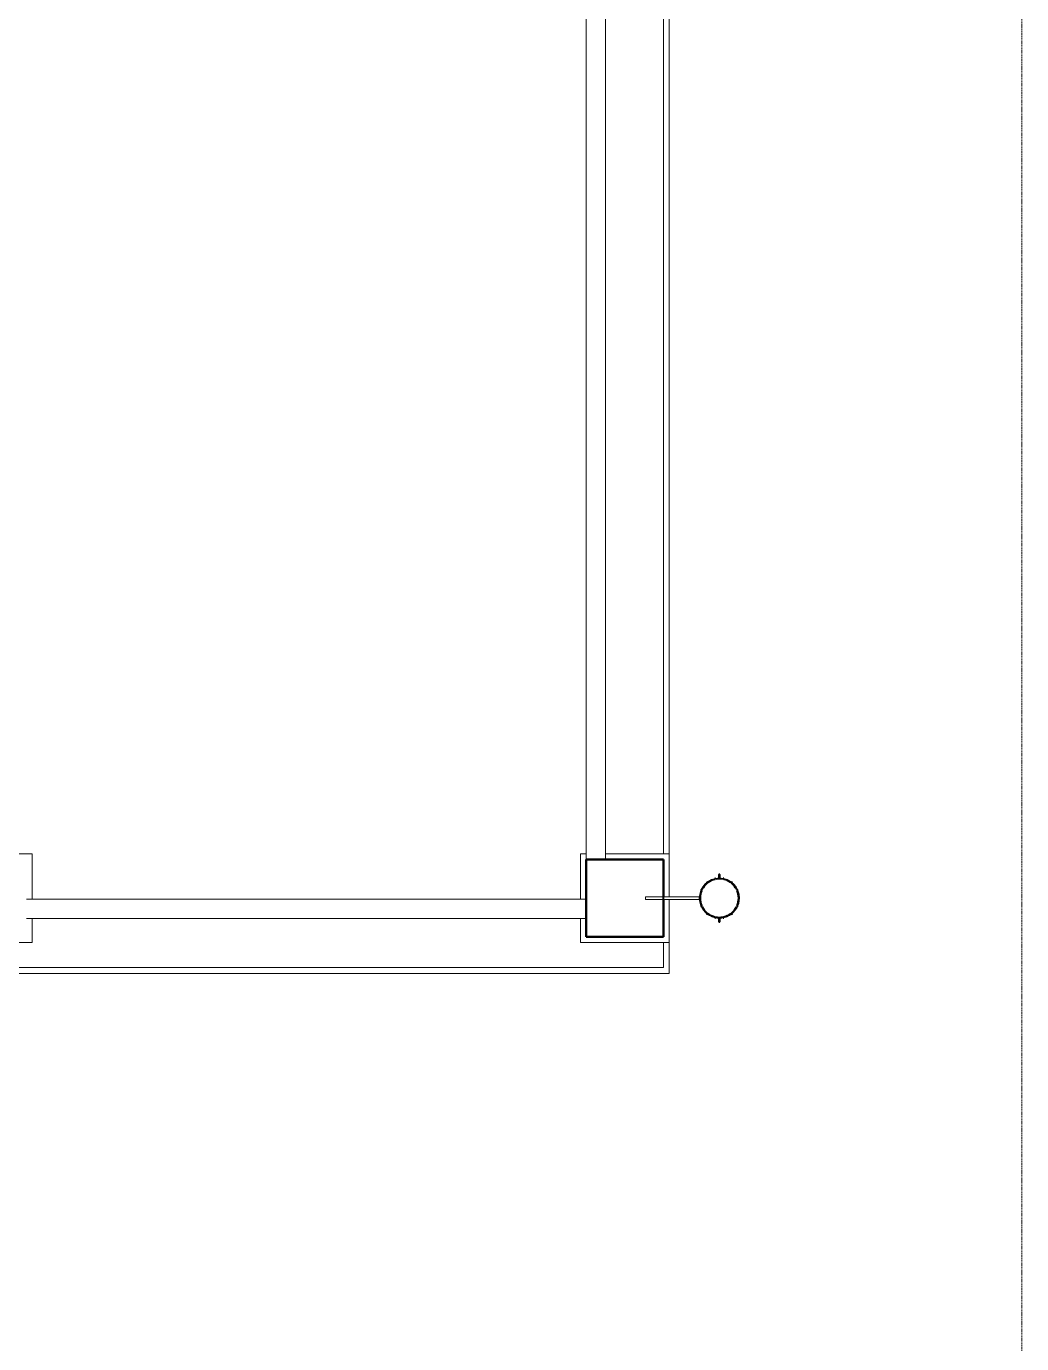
# Model space of a CAD drawing. Header units: millimetres. Extents: x -215207 to 92095, y -30385 to 123050.
# Drawn here: x -17342 to -14762, y 19885 to 23300 of the extents above; entities that cross this region are included whole.
import ezdxf

# ---------------------------------------------------------------- set-up
doc = ezdxf.new("R2010")
doc.units = ezdxf.units.MM
doc.linetypes.add('ADSK_Сверху', pattern=[4.5, 3, -1.5])
for name, color, linetype, lineweight in [('Балясины', 7, 'Continuous', 9), ('Несущие колонны', 7, 'Continuous', 20), ('Обобщенные модели', 7, 'Continuous', 20), ('Перекрытия', 7, 'Continuous', 18), ('Поручни', 7, 'Continuous', 9), ('Сверху', 7, 'ADSK_Сверху', 9), ('Стены', 7, 'Continuous', 18)]:
    doc.layers.add(name, color=color, linetype=linetype, lineweight=lineweight)

# ---------------------------------------------------------------- blocks, each defined once
blk = doc.blocks.new('Ограждение - Ограждение-3882099-План 1 этажа смеж')
at = {"layer": 'Поручни'}
for p, q in [((29466, 17710.3), (29466, 13190.3)), ((29516, 13190.3), (29516, 17710.3)), ((29466, 13087.3), (28014, 13087.3)), ((28014, 13037.3), (29466, 13037.3))]:
    blk.add_line(p, q, dxfattribs=at)
blk = doc.blocks.new('Хомут - Тип-V62-План 1 этажа смеж')
at = {"layer": 'Обобщенные модели'}
for p, q in [((1, 62), (-1, 62)), ((-1, 62), (-1, 61.7)), ((1, 61.7), (1, 62)), ((-1, -61.7), (-1, -62)), ((-1, -62), (1, -62)), ((1, -62), (1, -61.7))]:
    blk.add_line(p, q, dxfattribs=at)
blk = doc.blocks.new('Труба - Тип-6124887-План 1 этажа смеж')
at = {"layer": 'Обобщенные модели', "lineweight": 9}
h = blk.add_hatch(dxfattribs=at)
h.set_pattern_fill('FP_20', color=256, style=0, pattern_type=2)
h.set_pattern_definition([(45, (0, 0), (-106.066, 106.066), [])])
h.paths.add_polyline_path([(29801.5, 13041.5), (29824.5, 13042.6), (29843.3, 13052.5), (29856.5, 13070.6), (29861, 13090.3), (29855.3, 13112.9), (29840.3, 13130.3), (29820.5, 13139), (29798.1, 13138.1), (29778.8, 13128), (29765.5, 13109.9), (29761, 13090.3), (29766.8, 13067.6), (29781.7, 13050.3), (29800.5, 13041.7)])
at = {"layer": 'Обобщенные модели', "lineweight": 40}
for start, end in [(130.583, 152.8285), (103.6312, 126.2008), (78.9964, 101.0036), (53.7992, 76.3688), (27.1715, 49.417), (156.6941, 180), (180, 203.3059), (0, 23.3059), (336.6941, 0), (207.1715, 229.417), (233.7992, 256.3688), (283.6312, 306.2008), (310.583, 332.8285), (258.9964, 281.0036)]:
    blk.add_arc((29811, 13090.3), 50, start, end, dxfattribs=at)
blk = doc.blocks.new('Хомут - Тип-V36-План 1 этажа смеж')
at = {"layer": 'Обобщенные модели'}
for p, q in [((1, 62), (-1, 62)), ((-1, 62), (-1, 52)), ((-1, 50), (-1, 52)), ((1, 50), (-1, 50)), ((1, 52), (1, 62)), ((1, 52), (1, 50)), ((192, 3.3), (52, 3.3)), ((52, 3.3), (52, 0.9)), ((192, -3.3), (192, 3.3)), ((52, -0.9), (52, -3.3)), ((52, -3.3), (192, -3.3)), ((-1, -52), (-1, -50)), ((-1, -50), (1, -50)), ((-1, -52), (-1, -62)), ((-1, -62), (1, -62)), ((1, -50), (1, -52)), ((1, -62), (1, -52))]:
    blk.add_line(p, q, dxfattribs=at)
for radius, start, end in [(52, 360, 180), (50, 0, 180), (52, 180, 360), (50, 180, 0)]:
    blk.add_arc((0, 0), radius, start, end, dxfattribs=at)
blk = doc.blocks.new('Хомут - Тип-V64-План 1 этажа смеж')
at = {"layer": 'Обобщенные модели', "lineweight": 9}
h = blk.add_hatch(dxfattribs=at)
h.set_pattern_fill('FP_22', color=256, style=0, pattern_type=2)
h.set_pattern_definition([(225, (29811.02, 13090.27), (106.066, -106.066), [])])
h.paths.add_polyline_path([(0, 50), (-9.5, 48.7), (6.5, 49.1)])
h.paths.add_polyline_path([(-11.7, 48.5), (-13.5, 48.1), (-26, 42.5), (-25, 42.1), (-12.1, 48.3)])
h.paths.add_polyline_path([(-32.3, 37.7), (-38.1, 31.8), (-34.2, 35.4)])
h.paths.add_polyline_path([(-50, 0), (-48.1, -13.3), (-47, -12.9), (-48.3, -7.5)])
h.paths.add_polyline_path([(-45.5, 19.7), (-48.6, 10.6), (-48.3, 7.5), (-46.9, 13.5)])
h.paths.add_polyline_path([(50, 0), (48.1, -13.3), (48.3, -12.9), (49.9, -0.9)])
h.paths.add_polyline_path([(45.5, 19.7), (48.6, 10.6), (48.1, 13.5), (46.3, 17.7)])
h.paths.add_polyline_path([(-44.3, -22.7), (-42.5, -26), (-43.3, -23.9)])
h.paths.add_polyline_path([(-29.3, -40), (-25, -43.3), (-25, -42.1), (-26, -41.6)])
h.paths.add_polyline_path([(-9.5, -48.7), (0, -50), (9.5, -48.7), (0, -48.7)])
at = {"layer": 'Обобщенные модели', "lineweight": 40}
for p, q in [((1, 61.3), (-1, 61.3)), ((-1, 61.3), (-1, 51.7)), ((1, 51.9), (1, 61.3)), ((-1, -51.7), (-1, -61.3)), ((-1, -61.3), (1, -61.3)), ((1, -61.3), (1, -51.9))]:
    blk.add_line(p, q, dxfattribs=at)
for radius, start, end in [(50, 130.583, 152.8285), (52, 126.2008, 130.583), (50, 103.6312, 126.2008), (52, 101.0036, 102.8571), (50, 78.9964, 101.0036), (52, 77.1429, 78.9964), (50, 53.7992, 76.3688), (52, 49.417, 53.7992), (50, 27.1715, 49.417), (50, 156.6941, 180), (50, 180, 203.3059), (52, 154.2857, 156.6941), (50, 0, 23.3059), (50, 336.6941, 0), (52, 23.3059, 25.7143), (52, 203.3059, 205.7143), (50, 207.1715, 229.417), (50, 310.583, 332.8285), (52, 334.2857, 336.6941), (52, 229.417, 233.7992), (50, 233.7992, 256.3688), (52, 257.1429, 258.9964), (50, 258.9964, 281.0036), (52, 281.0036, 282.8571), (50, 283.6312, 306.2008), (52, 306.2008, 310.583)]:
    blk.add_arc((0, 0), radius, start, end, dxfattribs=at)
blk = doc.blocks.new('ADSK_КолоннаЖБ_Прямоугольная1 - Стойка дебаркадер-V123-План 1 этажа смеж')
at = {"layer": 'Несущие колонны', "lineweight": 40}
for p, q in [((100, 100), (-100, 100)), ((-100, 100), (-100, -100)), ((-100, 100), (100, 100)), ((-100, -100), (-100, 100)), ((100, -100), (100, 100)), ((100, 100), (100, 2.9)), ((100, -2.7), (100, -100)), ((-100, -100), (100, -100)), ((100, -100), (-100, -100))]:
    blk.add_line(p, q, dxfattribs=at)

msp = doc.modelspace()

# ---------------------------------------------------------------- linework, layer by layer
at = {"layer": 'Перекрытия', "color": 49, "ltscale": 100, "true_color": 0x464646}
for p, q in [((-15690.5, 21155.2), (-15690.5, 25645.2)), ((-15690.5, 20860.2), (-15690.5, 20925.2))]:
    msp.add_line(p, q, dxfattribs=at)
at = {"layer": 'Сверху'}
msp.add_line((-14761.7, 18610.2), (-14761.7, 33412.2), dxfattribs=at)
at = {"layer": 'Стены'}
for p, q in [((-15675.5, 31557.6), (-15675.5, 21043.1)), ((-17542.5, 21155.2), (-17327.5, 21155.2)), ((-17327.5, 21155.2), (-17327.5, 21037.2)), ((-15905.5, 21155.2), (-15890.5, 21155.2)), ((-15905.5, 21037.2), (-15905.5, 21155.2)), ((-15840.5, 21155.2), (-15675.5, 21155.2)), ((-15675.5, 21037.6), (-15675.5, 20845.2)), ((-17327.5, 20987.4), (-17327.5, 20925.2)), ((-15905.5, 20925.2), (-15905.5, 20987.2)), ((-17327.5, 20925.2), (-17542.5, 20925.2)), ((-15675.5, 20925.2), (-15905.5, 20925.2)), ((-17542.5, 20860.2), (-15690.5, 20860.2)), ((-15675.5, 20845.2), (-17527.5, 20845.2))]:
    msp.add_line(p, q, dxfattribs=at)

# ---------------------------------------------------------------- block references
at = {"layer": 'Балясины'}
msp.add_blockref('Ограждение - Ограждение-3882099-План 1 этажа смеж', (-45356.5, 7950), dxfattribs=at)
at = {"layer": 'Несущие колонны'}
msp.add_blockref('ADSK_КолоннаЖБ_Прямоугольная1 - Стойка дебаркадер-V123-План 1 этажа смеж', (-15790.5, 21040.2), dxfattribs=at)
at = {"layer": 'Обобщенные модели', "rotation": 180}
for name in ['Хомут - Тип-V36-План 1 этажа смеж', 'Хомут - Тип-V62-План 1 этажа смеж', 'Хомут - Тип-V62-План 1 этажа смеж']:
    msp.add_blockref(name, (-15545.5, 21040.2), dxfattribs=at)
at = {"layer": 'Обобщенные модели', "lineweight": 40, "rotation": 180}
msp.add_blockref('Хомут - Тип-V64-План 1 этажа смеж', (-15545.5, 21040.2), dxfattribs=at)
at = {"layer": 'Обобщенные модели', "lineweight": 40}
msp.add_blockref('Труба - Тип-6124887-План 1 этажа смеж', (-45356.5, 7950), dxfattribs=at)

doc.saveas('drawing.dxf')
